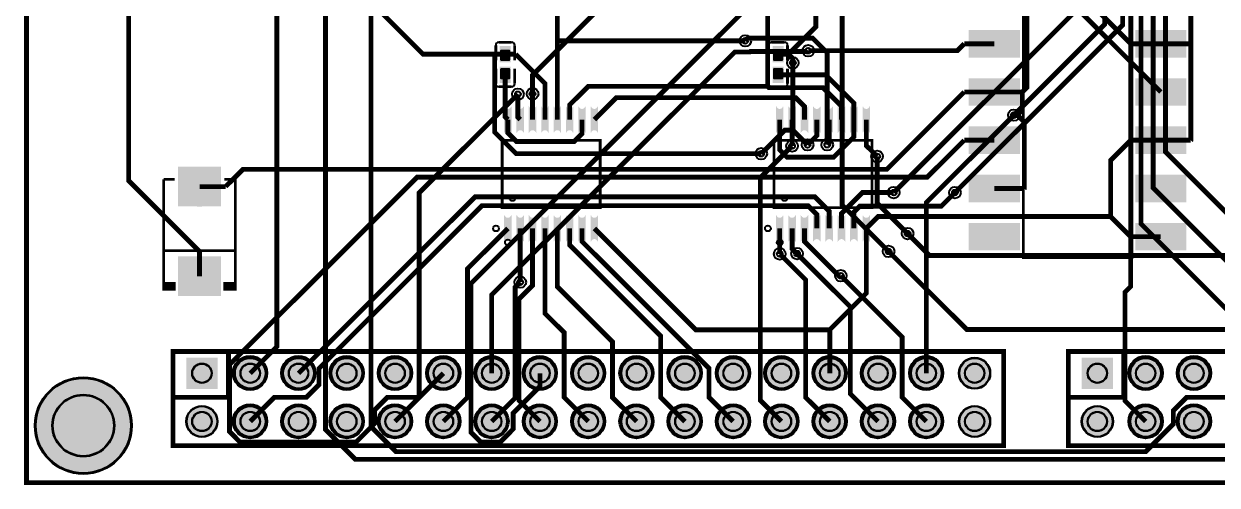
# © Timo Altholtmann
# Model space of a CAD drawing. Header units: millimetres. Extents: x 0 to 106, y 0 to 72.
# Drawn here: x -0.2 to 62.6, y -0.1 to 24.2 of the extents above; entities that cross this region are included whole.
import ezdxf

# ---------------------------------------------------------------- set-up
doc = ezdxf.new("R2010")
doc.units = ezdxf.units.MM
for name, color, linetype, true_color in [('BoardOutLine', 7, 'Continuous', 0xff00ff), ('BottomLayer', 7, 'Continuous', 0x0000ff), ('BottomSilkLayer', 7, 'Continuous', 0x66cc33), ('BottomSolderMaskLayer', 7, 'Continuous', 0xaa00ff), ('Document', 7, 'Continuous', 0xffffff), ('Hole', 7, 'Continuous', 0x222222), ('Multi-Layer', 7, 'Continuous', 0xc0c0c0), ('TopLayer', 7, 'Continuous', 0xff0000), ('TopPasteMaskLayer', 7, 'Continuous', 0x808080), ('TopSilkLayer', 7, 'Continuous', 0xffcc00), ('TopSolderMaskLayer', 7, 'Continuous', 0x800080)]:
    doc.layers.add(name, color=color, linetype=linetype, true_color=true_color)

msp = doc.modelspace()

# ---------------------------------------------------------------- hatches: boundary and pattern name
at = {"layer": 'BottomSolderMaskLayer'}
for points in [[(8.344, 4.94), (9.995, 4.94), (9.995, 6.591), (8.344, 6.591)], [(10.884, 5.766, 1), (12.535, 5.766, 1)], [(13.424, 5.766, 1), (15.075, 5.766, 1)], [(15.964, 5.766, 1), (17.615, 5.766, 1)], [(18.504, 5.766, 1), (20.155, 5.766, 1)], [(21.044, 5.766, 1), (22.695, 5.766, 1)], [(23.584, 5.766, 1), (25.235, 5.766, 1)], [(26.124, 5.766, 1), (27.775, 5.766, 1)], [(28.664, 5.766, 1), (30.315, 5.766, 1)], [(31.204, 5.766, 1), (32.855, 5.766, 1)], [(33.744, 5.766, 1), (35.395, 5.766, 1)], [(36.284, 5.766, 1), (37.935, 5.766, 1)], [(38.824, 5.766, 1), (40.475, 5.766, 1)], [(41.364, 5.766, 1), (43.015, 5.766, 1)], [(43.904, 5.766, 1), (45.555, 5.766, 1)], [(46.444, 5.766, 1), (48.095, 5.766, 1)], [(48.984, 5.766, 1), (50.635, 5.766, 1)], [(55.436, 4.94), (57.087, 4.94), (57.087, 6.591), (55.436, 6.591)], [(57.976, 5.766, 1), (59.626, 5.766, 1)], [(60.516, 5.766, 1), (62.166, 5.766, 1)], [(0.381, 3.008, 1), (5.482, 3.008, 1)], [(8.344, 3.226, 1), (9.995, 3.226, 1)], [(10.884, 3.226, 1), (12.535, 3.226, 1)], [(13.424, 3.226, 1), (15.075, 3.226, 1)], [(15.964, 3.226, 1), (17.615, 3.226, 1)], [(18.504, 3.226, 1), (20.155, 3.226, 1)], [(21.044, 3.226, 1), (22.695, 3.226, 1)], [(23.584, 3.226, 1), (25.235, 3.226, 1)], [(26.124, 3.226, 1), (27.775, 3.226, 1)], [(28.664, 3.226, 1), (30.315, 3.226, 1)], [(31.204, 3.226, 1), (32.855, 3.226, 1)], [(33.744, 3.226, 1), (35.395, 3.226, 1)], [(36.284, 3.226, 1), (37.935, 3.226, 1)], [(38.824, 3.226, 1), (40.475, 3.226, 1)], [(41.364, 3.226, 1), (43.015, 3.226, 1)], [(43.904, 3.226, 1), (45.555, 3.226, 1)], [(46.444, 3.226, 1), (48.095, 3.226, 1)], [(48.984, 3.226, 1), (50.635, 3.226, 1)], [(55.436, 3.226, 1), (57.086, 3.226, 1)], [(57.976, 3.226, 1), (59.626, 3.226, 1)], [(60.516, 3.226, 1), (62.166, 3.226, 1)]]:
    msp.add_hatch(color=256, dxfattribs=at).paths.add_polyline_path(points)
at = {"layer": 'Document'}
for points in [[(9.947, 15.222), (8.137, 15.222), (8.137, 14.951), (9.947, 14.951)], [(9.178, 15.629), (8.907, 15.629), (8.907, 14.543), (9.178, 14.543)], [(9.178, 10.837), (8.907, 10.837), (8.907, 11.923), (9.178, 11.923)]]:
    msp.add_hatch(color=256, dxfattribs=at).paths.add_polyline_path(points)
at = {"layer": 'Multi-Layer'}
for points in [[(8.369, 4.966), (9.969, 4.966), (9.969, 6.566), (8.369, 6.566)], [(10.909, 5.766, 1), (12.509, 5.766, 1)], [(13.449, 5.766, 1), (15.049, 5.766, 1)], [(15.989, 5.766, 1), (17.589, 5.766, 1)], [(18.529, 5.766, 1), (20.129, 5.766, 1)], [(21.069, 5.766, 1), (22.669, 5.766, 1)], [(23.609, 5.766, 1), (25.209, 5.766, 1)], [(26.149, 5.766, 1), (27.749, 5.766, 1)], [(28.689, 5.766, 1), (30.289, 5.766, 1)], [(31.229, 5.766, 1), (32.829, 5.766, 1)], [(33.769, 5.766, 1), (35.369, 5.766, 1)], [(36.309, 5.766, 1), (37.909, 5.766, 1)], [(38.849, 5.766, 1), (40.449, 5.766, 1)], [(41.389, 5.766, 1), (42.989, 5.766, 1)], [(43.929, 5.766, 1), (45.529, 5.766, 1)], [(46.469, 5.766, 1), (48.069, 5.766, 1)], [(49.009, 5.766, 1), (50.609, 5.766, 1)], [(55.461, 4.966), (57.061, 4.966), (57.061, 6.566), (55.461, 6.566)], [(58.001, 5.766, 1), (59.601, 5.766, 1)], [(60.541, 5.766, 1), (62.141, 5.766, 1)], [(8.369, 3.226, 1), (9.969, 3.226, 1)], [(10.909, 3.226, 1), (12.509, 3.226, 1)], [(13.449, 3.226, 1), (15.049, 3.226, 1)], [(15.989, 3.226, 1), (17.589, 3.226, 1)], [(18.529, 3.226, 1), (20.129, 3.226, 1)], [(21.069, 3.226, 1), (22.669, 3.226, 1)], [(23.609, 3.226, 1), (25.209, 3.226, 1)], [(26.149, 3.226, 1), (27.749, 3.226, 1)], [(28.689, 3.226, 1), (30.289, 3.226, 1)], [(31.229, 3.226, 1), (32.829, 3.226, 1)], [(33.769, 3.226, 1), (35.369, 3.226, 1)], [(36.309, 3.226, 1), (37.909, 3.226, 1)], [(38.849, 3.226, 1), (40.449, 3.226, 1)], [(41.389, 3.226, 1), (42.989, 3.226, 1)], [(43.929, 3.226, 1), (45.529, 3.226, 1)], [(46.469, 3.226, 1), (48.069, 3.226, 1)], [(49.009, 3.226, 1), (50.609, 3.226, 1)], [(55.461, 3.226, 1), (57.061, 3.226, 1)], [(58.001, 3.226, 1), (59.601, 3.226, 1)], [(60.541, 3.226, 1), (62.141, 3.226, 1)]]:
    msp.add_hatch(color=256, dxfattribs=at).paths.add_polyline_path(points)
at = {"layer": 'TopLayer'}
for points in [[(49.54, 23.825), (52.14, 23.825), (52.14, 22.403), (49.54, 22.403)], [(60.9, 23.825), (58.3, 23.825), (58.3, 22.403), (60.9, 22.403)], [(25.391, 22.172), (24.851, 22.172), (24.851, 22.962), (25.391, 22.962)], [(39.742, 22.172), (39.202, 22.172), (39.202, 22.962), (39.742, 22.962)], [(25.391, 21.872), (24.851, 21.872), (24.851, 21.082), (25.391, 21.082)], [(39.742, 21.872), (39.202, 21.872), (39.202, 21.082), (39.742, 21.082)], [(49.54, 21.285), (52.14, 21.285), (52.14, 19.863), (49.54, 19.863)], [(60.9, 21.285), (58.3, 21.285), (58.3, 19.863), (60.9, 19.863)], [(25.43, 19.816, -0.785398), (25.087, 19.816), (25.087, 18.428, -0.785398), (25.43, 18.428)], [(26.08, 19.816, -0.785398), (25.737, 19.816), (25.737, 18.428, -0.785398), (26.08, 18.428)], [(26.73, 19.816, -0.785398), (26.387, 19.816), (26.387, 18.428, -0.785398), (26.73, 18.428)], [(27.38, 19.816, -0.785398), (27.037, 19.816), (27.037, 18.428, -0.785398), (27.38, 18.428)], [(28.03, 19.816, -0.785398), (27.687, 19.816), (27.687, 18.428, -0.785398), (28.03, 18.428)], [(28.68, 19.816, -0.785398), (28.337, 19.816), (28.337, 18.428, -0.785398), (28.68, 18.428)], [(29.33, 19.816, -0.785398), (28.987, 19.816), (28.987, 18.428, -0.785398), (29.33, 18.428)], [(29.98, 19.816, -0.785398), (29.637, 19.816), (29.637, 18.428, -0.785398), (29.98, 18.428)], [(39.73, 19.816, -0.785398), (39.387, 19.816), (39.387, 18.428, -0.785398), (39.73, 18.428)], [(40.38, 19.816, -0.785398), (40.037, 19.816), (40.037, 18.428, -0.785398), (40.38, 18.428)], [(41.03, 19.816, -0.785398), (40.687, 19.816), (40.687, 18.428, -0.785398), (41.03, 18.428)], [(41.68, 19.816, -0.785398), (41.337, 19.816), (41.337, 18.428, -0.785398), (41.68, 18.428)], [(42.33, 19.816, -0.785398), (41.987, 19.816), (41.987, 18.428, -0.785398), (42.33, 18.428)], [(42.98, 19.816, -0.785398), (42.637, 19.816), (42.637, 18.428, -0.785398), (42.98, 18.428)], [(43.63, 19.816, -0.785398), (43.287, 19.816), (43.287, 18.428, -0.785398), (43.63, 18.428)], [(44.28, 19.816, -0.785398), (43.937, 19.816), (43.937, 18.428, -0.785398), (44.28, 18.428)], [(49.54, 18.745), (52.14, 18.745), (52.14, 17.323), (49.54, 17.323)], [(60.9, 18.745), (58.3, 18.745), (58.3, 17.323), (60.9, 17.323)], [(10.139, 14.57), (7.946, 14.57), (7.946, 16.618), (10.139, 16.618)], [(49.54, 16.205), (52.14, 16.205), (52.14, 14.783), (49.54, 14.783)], [(60.9, 16.205), (58.3, 16.205), (58.3, 14.783), (60.9, 14.783)], [(25.43, 14.084, -0.785398), (25.087, 14.084), (25.087, 12.696, -0.785398), (25.43, 12.696)], [(26.08, 14.084, -0.785398), (25.737, 14.084), (25.737, 12.696, -0.785398), (26.08, 12.696)], [(26.73, 14.084, -0.785398), (26.387, 14.084), (26.387, 12.696, -0.785398), (26.73, 12.696)], [(27.38, 14.084, -0.785398), (27.037, 14.084), (27.037, 12.696, -0.785398), (27.38, 12.696)], [(28.03, 14.084, -0.785398), (27.687, 14.084), (27.687, 12.696, -0.785398), (28.03, 12.696)], [(28.68, 14.084, -0.785398), (28.337, 14.084), (28.337, 12.696, -0.785398), (28.68, 12.696)], [(29.33, 14.084, -0.785398), (28.987, 14.084), (28.987, 12.696, -0.785398), (29.33, 12.696)], [(29.98, 14.084, -0.785398), (29.637, 14.084), (29.637, 12.696, -0.785398), (29.98, 12.696)], [(39.73, 14.084, -0.785398), (39.387, 14.084), (39.387, 12.696, -0.785398), (39.73, 12.696)], [(40.38, 14.084, -0.785398), (40.037, 14.084), (40.037, 12.696, -0.785398), (40.38, 12.696)], [(41.03, 14.084, -0.785398), (40.687, 14.084), (40.687, 12.696, -0.785398), (41.03, 12.696)], [(41.68, 14.084, -0.785398), (41.337, 14.084), (41.337, 12.696, -0.785398), (41.68, 12.696)], [(42.33, 14.084, -0.785398), (41.987, 14.084), (41.987, 12.696, -0.785398), (42.33, 12.696)], [(42.98, 14.084, -0.785398), (42.637, 14.084), (42.637, 12.696, -0.785398), (42.98, 12.696)], [(43.63, 14.084, -0.785398), (43.287, 14.084), (43.287, 12.696, -0.785398), (43.63, 12.696)], [(44.28, 14.084, -0.785398), (43.937, 14.084), (43.937, 12.696, -0.785398), (44.28, 12.696)], [(49.54, 13.665), (52.14, 13.665), (52.14, 12.243), (49.54, 12.243)], [(60.9, 13.665), (58.3, 13.665), (58.3, 12.243), (60.9, 12.243)], [(10.139, 11.896), (7.946, 11.896), (7.946, 9.849), (10.139, 9.849)]]:
    msp.add_hatch(color=256, dxfattribs=at).paths.add_polyline_path(points)
at = {"layer": 'TopPasteMaskLayer'}
for points in [[(49.54, 23.825), (52.14, 23.825), (52.14, 22.403), (49.54, 22.403)], [(60.9, 23.825), (58.3, 23.825), (58.3, 22.403), (60.9, 22.403)], [(24.896, 22.802), (25.346, 22.802), (25.396, 22.752), (25.396, 22.272), (25.346, 22.202), (24.896, 22.202), (24.846, 22.272), (24.846, 22.752)], [(39.247, 22.802), (39.697, 22.802), (39.747, 22.752), (39.747, 22.272), (39.697, 22.202), (39.247, 22.202), (39.197, 22.272), (39.197, 22.752)], [(24.896, 21.842), (25.346, 21.842), (25.396, 21.772), (25.396, 21.292), (25.346, 21.242), (24.896, 21.242), (24.846, 21.292), (24.846, 21.772)], [(39.247, 21.842), (39.697, 21.842), (39.747, 21.772), (39.747, 21.292), (39.697, 21.242), (39.247, 21.242), (39.197, 21.292), (39.197, 21.772)], [(49.54, 21.285), (52.14, 21.285), (52.14, 19.863), (49.54, 19.863)], [(60.9, 21.285), (58.3, 21.285), (58.3, 19.863), (60.9, 19.863)], [(25.43, 19.816, -0.785398), (25.087, 19.816), (25.087, 18.428, -0.785398), (25.43, 18.428)], [(26.08, 19.816, -0.785398), (25.737, 19.816), (25.737, 18.428, -0.785398), (26.08, 18.428)], [(26.73, 19.816, -0.785398), (26.387, 19.816), (26.387, 18.428, -0.785398), (26.73, 18.428)], [(27.38, 19.816, -0.785398), (27.037, 19.816), (27.037, 18.428, -0.785398), (27.38, 18.428)], [(28.03, 19.816, -0.785398), (27.687, 19.816), (27.687, 18.428, -0.785398), (28.03, 18.428)], [(28.68, 19.816, -0.785398), (28.337, 19.816), (28.337, 18.428, -0.785398), (28.68, 18.428)], [(29.33, 19.816, -0.785398), (28.987, 19.816), (28.987, 18.428, -0.785398), (29.33, 18.428)], [(29.98, 19.816, -0.785398), (29.637, 19.816), (29.637, 18.428, -0.785398), (29.98, 18.428)], [(39.73, 19.816, -0.785398), (39.387, 19.816), (39.387, 18.428, -0.785398), (39.73, 18.428)], [(40.38, 19.816, -0.785398), (40.037, 19.816), (40.037, 18.428, -0.785398), (40.38, 18.428)], [(41.03, 19.816, -0.785398), (40.687, 19.816), (40.687, 18.428, -0.785398), (41.03, 18.428)], [(41.68, 19.816, -0.785398), (41.337, 19.816), (41.337, 18.428, -0.785398), (41.68, 18.428)], [(42.33, 19.816, -0.785398), (41.987, 19.816), (41.987, 18.428, -0.785398), (42.33, 18.428)], [(42.98, 19.816, -0.785398), (42.637, 19.816), (42.637, 18.428, -0.785398), (42.98, 18.428)], [(43.63, 19.816, -0.785398), (43.287, 19.816), (43.287, 18.428, -0.785398), (43.63, 18.428)], [(44.28, 19.816, -0.785398), (43.937, 19.816), (43.937, 18.428, -0.785398), (44.28, 18.428)], [(49.54, 18.745), (52.14, 18.745), (52.14, 17.323), (49.54, 17.323)], [(60.9, 18.745), (58.3, 18.745), (58.3, 17.323), (60.9, 17.323)], [(10.139, 14.57), (7.946, 14.57), (7.946, 16.618), (10.139, 16.618)], [(49.54, 16.205), (52.14, 16.205), (52.14, 14.783), (49.54, 14.783)], [(60.9, 16.205), (58.3, 16.205), (58.3, 14.783), (60.9, 14.783)], [(25.43, 14.084, -0.785398), (25.087, 14.084), (25.087, 12.696, -0.785398), (25.43, 12.696)], [(26.08, 14.084, -0.785398), (25.737, 14.084), (25.737, 12.696, -0.785398), (26.08, 12.696)], [(26.73, 14.084, -0.785398), (26.387, 14.084), (26.387, 12.696, -0.785398), (26.73, 12.696)], [(27.38, 14.084, -0.785398), (27.037, 14.084), (27.037, 12.696, -0.785398), (27.38, 12.696)], [(28.03, 14.084, -0.785398), (27.687, 14.084), (27.687, 12.696, -0.785398), (28.03, 12.696)], [(28.68, 14.084, -0.785398), (28.337, 14.084), (28.337, 12.696, -0.785398), (28.68, 12.696)], [(29.33, 14.084, -0.785398), (28.987, 14.084), (28.987, 12.696, -0.785398), (29.33, 12.696)], [(29.98, 14.084, -0.785398), (29.637, 14.084), (29.637, 12.696, -0.785398), (29.98, 12.696)], [(39.73, 14.084, -0.785398), (39.387, 14.084), (39.387, 12.696, -0.785398), (39.73, 12.696)], [(40.38, 14.084, -0.785398), (40.037, 14.084), (40.037, 12.696, -0.785398), (40.38, 12.696)], [(41.03, 14.084, -0.785398), (40.687, 14.084), (40.687, 12.696, -0.785398), (41.03, 12.696)], [(41.68, 14.084, -0.785398), (41.337, 14.084), (41.337, 12.696, -0.785398), (41.68, 12.696)], [(42.33, 14.084, -0.785398), (41.987, 14.084), (41.987, 12.696, -0.785398), (42.33, 12.696)], [(42.98, 14.084, -0.785398), (42.637, 14.084), (42.637, 12.696, -0.785398), (42.98, 12.696)], [(43.63, 14.084, -0.785398), (43.287, 14.084), (43.287, 12.696, -0.785398), (43.63, 12.696)], [(44.28, 14.084, -0.785398), (43.937, 14.084), (43.937, 12.696, -0.785398), (44.28, 12.696)], [(49.54, 13.665), (52.14, 13.665), (52.14, 12.243), (49.54, 12.243)], [(60.9, 13.665), (58.3, 13.665), (58.3, 12.243), (60.9, 12.243)], [(10.139, 11.896), (7.946, 11.896), (7.946, 9.849), (10.139, 9.849)]]:
    msp.add_hatch(color=256, dxfattribs=at).paths.add_polyline_path(points)
at = {"layer": 'TopSilkLayer'}
for points in [[(7.08, 10.566), (7.794, 10.566), (7.794, 10.109), (7.08, 10.109)], [(11.005, 10.566), (10.291, 10.566), (10.291, 10.109), (11.005, 10.109)]]:
    msp.add_hatch(color=256, dxfattribs=at).paths.add_polyline_path(points)
at = {"layer": 'TopSolderMaskLayer'}
for points in [[(49.493, 23.839), (52.186, 23.839), (52.186, 22.389), (49.493, 22.389)], [(60.946, 23.839), (58.253, 23.839), (58.253, 22.389), (60.946, 22.389)], [(25.408, 22.135), (24.833, 22.135), (24.833, 22.999), (25.408, 22.999)], [(39.759, 22.135), (39.184, 22.135), (39.184, 22.999), (39.759, 22.999)], [(25.408, 21.909), (24.833, 21.909), (24.833, 21.045), (25.408, 21.045)], [(39.759, 21.909), (39.184, 21.909), (39.184, 21.045), (39.759, 21.045)], [(49.493, 21.299), (52.186, 21.299), (52.186, 19.849), (49.493, 19.849)], [(60.946, 21.299), (58.253, 21.299), (58.253, 19.849), (60.946, 19.849)], [(25.455, 19.836, -0.785398), (25.062, 19.836), (25.062, 18.407, -0.785398), (25.455, 18.407)], [(26.105, 19.836, -0.785398), (25.712, 19.836), (25.712, 18.407, -0.785398), (26.105, 18.407)], [(26.755, 19.836, -0.785398), (26.362, 19.836), (26.362, 18.407, -0.785398), (26.755, 18.407)], [(27.406, 19.836, -0.785398), (27.012, 19.836), (27.012, 18.407, -0.785398), (27.406, 18.407)], [(28.056, 19.836, -0.785398), (27.662, 19.836), (27.662, 18.407, -0.785398), (28.056, 18.407)], [(28.706, 19.836, -0.785398), (28.312, 19.836), (28.312, 18.407, -0.785398), (28.706, 18.407)], [(29.356, 19.836, -0.785398), (28.962, 19.836), (28.962, 18.407, -0.785398), (29.356, 18.407)], [(30.006, 19.836, -0.785398), (29.612, 19.836), (29.612, 18.407, -0.785398), (30.006, 18.407)], [(39.756, 19.836, -0.785398), (39.362, 19.836), (39.362, 18.407, -0.785398), (39.756, 18.407)], [(40.406, 19.836, -0.785398), (40.012, 19.836), (40.012, 18.407, -0.785398), (40.406, 18.407)], [(41.056, 19.836, -0.785398), (40.662, 19.836), (40.662, 18.407, -0.785398), (41.056, 18.407)], [(41.706, 19.836, -0.785398), (41.312, 19.836), (41.312, 18.407, -0.785398), (41.706, 18.407)], [(42.356, 19.836, -0.785398), (41.962, 19.836), (41.962, 18.407, -0.785398), (42.356, 18.407)], [(43.006, 19.836, -0.785398), (42.612, 19.836), (42.612, 18.407, -0.785398), (43.006, 18.407)], [(43.656, 19.836, -0.785398), (43.262, 19.836), (43.262, 18.407, -0.785398), (43.656, 18.407)], [(44.306, 19.836, -0.785398), (43.912, 19.836), (43.912, 18.407, -0.785398), (44.306, 18.407)], [(49.493, 18.759), (52.186, 18.759), (52.186, 17.309), (49.493, 17.309)], [(60.946, 18.759), (58.253, 18.759), (58.253, 17.309), (60.946, 17.309)], [(10.166, 14.547), (7.919, 14.547), (7.919, 16.642), (10.166, 16.642)], [(49.493, 16.219), (52.186, 16.219), (52.186, 14.769), (49.493, 14.769)], [(60.946, 16.219), (58.253, 16.219), (58.253, 14.769), (60.946, 14.769)], [(25.455, 14.105, -0.785398), (25.062, 14.105), (25.062, 12.676, -0.785398), (25.455, 12.676)], [(26.105, 14.105, -0.785398), (25.712, 14.105), (25.712, 12.676, -0.785398), (26.105, 12.676)], [(26.755, 14.105, -0.785398), (26.362, 14.105), (26.362, 12.676, -0.785398), (26.755, 12.676)], [(27.406, 14.105, -0.785398), (27.012, 14.105), (27.012, 12.676, -0.785398), (27.406, 12.676)], [(28.056, 14.105, -0.785398), (27.662, 14.105), (27.662, 12.676, -0.785398), (28.056, 12.676)], [(28.706, 14.105, -0.785398), (28.312, 14.105), (28.312, 12.676, -0.785398), (28.706, 12.676)], [(29.356, 14.105, -0.785398), (28.962, 14.105), (28.962, 12.676, -0.785398), (29.356, 12.676)], [(30.006, 14.105, -0.785398), (29.612, 14.105), (29.612, 12.676, -0.785398), (30.006, 12.676)], [(39.756, 14.105, -0.785398), (39.362, 14.105), (39.362, 12.676, -0.785398), (39.756, 12.676)], [(40.406, 14.105, -0.785398), (40.012, 14.105), (40.012, 12.676, -0.785398), (40.406, 12.676)], [(41.056, 14.105, -0.785398), (40.662, 14.105), (40.662, 12.676, -0.785398), (41.056, 12.676)], [(41.706, 14.105, -0.785398), (41.312, 14.105), (41.312, 12.676, -0.785398), (41.706, 12.676)], [(42.356, 14.105, -0.785398), (41.962, 14.105), (41.962, 12.676, -0.785398), (42.356, 12.676)], [(43.006, 14.105, -0.785398), (42.612, 14.105), (42.612, 12.676, -0.785398), (43.006, 12.676)], [(43.656, 14.105, -0.785398), (43.262, 14.105), (43.262, 12.676, -0.785398), (43.656, 12.676)], [(44.306, 14.105, -0.785398), (43.912, 14.105), (43.912, 12.676, -0.785398), (44.306, 12.676)], [(49.493, 13.679), (52.186, 13.679), (52.186, 12.229), (49.493, 12.229)], [(60.946, 13.679), (58.253, 13.679), (58.253, 12.229), (60.946, 12.229)], [(10.166, 11.92), (7.919, 11.92), (7.919, 9.825), (10.166, 9.825)], [(8.344, 4.94), (9.995, 4.94), (9.995, 6.591), (8.344, 6.591)], [(10.884, 5.766, 1), (12.535, 5.766, 1)], [(13.424, 5.766, 1), (15.075, 5.766, 1)], [(15.964, 5.766, 1), (17.615, 5.766, 1)], [(18.504, 5.766, 1), (20.155, 5.766, 1)], [(21.044, 5.766, 1), (22.695, 5.766, 1)], [(23.584, 5.766, 1), (25.235, 5.766, 1)], [(26.124, 5.766, 1), (27.775, 5.766, 1)], [(28.664, 5.766, 1), (30.315, 5.766, 1)], [(31.204, 5.766, 1), (32.855, 5.766, 1)], [(33.744, 5.766, 1), (35.395, 5.766, 1)], [(36.284, 5.766, 1), (37.935, 5.766, 1)], [(38.824, 5.766, 1), (40.475, 5.766, 1)], [(41.364, 5.766, 1), (43.015, 5.766, 1)], [(43.904, 5.766, 1), (45.555, 5.766, 1)], [(46.444, 5.766, 1), (48.095, 5.766, 1)], [(48.984, 5.766, 1), (50.635, 5.766, 1)], [(55.436, 4.94), (57.087, 4.94), (57.087, 6.591), (55.436, 6.591)], [(57.976, 5.766, 1), (59.626, 5.766, 1)], [(60.516, 5.766, 1), (62.166, 5.766, 1)], [(0.381, 3.008, 1), (5.482, 3.008, 1)], [(8.344, 3.226, 1), (9.995, 3.226, 1)], [(10.884, 3.226, 1), (12.535, 3.226, 1)], [(13.424, 3.226, 1), (15.075, 3.226, 1)], [(15.964, 3.226, 1), (17.615, 3.226, 1)], [(18.504, 3.226, 1), (20.155, 3.226, 1)], [(21.044, 3.226, 1), (22.695, 3.226, 1)], [(23.584, 3.226, 1), (25.235, 3.226, 1)], [(26.124, 3.226, 1), (27.775, 3.226, 1)], [(28.664, 3.226, 1), (30.315, 3.226, 1)], [(31.204, 3.226, 1), (32.855, 3.226, 1)], [(33.744, 3.226, 1), (35.395, 3.226, 1)], [(36.284, 3.226, 1), (37.935, 3.226, 1)], [(38.824, 3.226, 1), (40.475, 3.226, 1)], [(41.364, 3.226, 1), (43.015, 3.226, 1)], [(43.904, 3.226, 1), (45.555, 3.226, 1)], [(46.444, 3.226, 1), (48.095, 3.226, 1)], [(48.984, 3.226, 1), (50.635, 3.226, 1)], [(55.436, 3.226, 1), (57.086, 3.226, 1)], [(57.976, 3.226, 1), (59.626, 3.226, 1)], [(60.516, 3.226, 1), (62.166, 3.226, 1)]]:
    msp.add_hatch(color=256, dxfattribs=at).paths.add_polyline_path(points)

# ---------------------------------------------------------------- linework, layer by layer
at = {"layer": 'BoardOutLine', "const_width": 0.254}
msp.add_lwpolyline([(106.139, 0), (-0.061, 0), (-0.061, 71.365), (106.139, 71.365), (106.139, 0)], close=True, dxfattribs=at)
at = {"layer": 'BottomLayer', "const_width": 0.254}
for points in [[(71.501, 5.766), (59.851, 17.416), (59.851, 62.24), (60.715, 63.104), (61.531, 63.104), (62.036, 63.609), (62.036, 64.729), (60.965, 65.8), (47.995, 65.8), (37.236, 55.042)], [(45.554, 15.279), (55.974, 25.698), (55.974, 61.527), (55.855, 61.646)], [(58.395, 61.646), (57.69, 60.941), (57.69, 54.691), (57.558, 54.558), (57.558, 46.011), (57.598, 45.97), (57.598, 24.104), (48.772, 15.277)], [(58.289, 58.118), (58.289, 47.861), (57.974, 47.546), (57.974, 47), (58.011, 46.963), (58.011, 10.33), (57.719, 10.038), (57.719, 4.308), (58.801, 3.226)], [(27.076, 55.042), (27.076, 45.478), (13.106, 31.508), (13.106, 7.163), (11.709, 5.766)], [(45.283, 12.181), (42.845, 14.619), (42.845, 26.82), (40.974, 28.691), (40.681, 28.691), (40.523, 28.533), (16.28, 28.533), (15.805, 29.008), (15.805, 31.425), (29.616, 45.237), (29.616, 55.042)], [(58.56, 47.242), (58.56, 13.627), (66.421, 5.766)], [(68.961, 5.766), (59.201, 15.526), (59.201, 46.622)], [(14.376, 29.642), (18.059, 25.959), (18.059, 2.956), (19.378, 1.637), (58.801, 1.637), (60.26, 3.096), (60.26, 3.796), (60.959, 4.496), (82.931, 4.496), (84.201, 5.766)], [(40.811, 27.983), (23.322, 10.494), (23.322, 2.655), (23.837, 2.139), (24.853, 2.139), (25.535, 2.822), (25.535, 3.66), (26.949, 5.074), (26.949, 5.766)], [(26.559, 20.482), (26.559, 21.463), (33.034, 27.939)], [(56.645, 27.413), (56.645, 24.131), (51.871, 19.356)], [(81.661, 5.766), (82.872, 6.977), (84.595, 6.977), (85.471, 6.101), (85.471, 2.809), (83.891, 1.229), (17.24, 1.229), (15.671, 2.798), (15.671, 25.779), (16.015, 26.123)], [(37.745, 23.268), (37.882, 23.405), (41.297, 23.405), (42.056, 22.645), (42.056, 17.796)], [(24.409, 5.766), (24.409, 9.894), (37.198, 22.682), (37.988, 22.682), (38.01, 22.704), (41.015, 22.704), (41.058, 22.747)], [(40.248, 22.112), (40.248, 18.565)], [(19.329, 3.226), (20.599, 4.496), (20.599, 15.268), (25.788, 20.456)], [(47.269, 5.766), (47.269, 14.755), (51.871, 19.356)], [(40.248, 18.565), (39.824, 18.565), (38.585, 17.326)], [(40.248, 18.565), (41.023, 17.791)], [(39.649, 3.226), (38.538, 4.337), (38.538, 16.063), (40.209, 17.734)], [(46.283, 13.12), (44.68, 14.723), (44.68, 17.185)], [(42.189, 3.226), (40.919, 4.496), (40.919, 10.686), (39.559, 12.046)], [(40.467, 12.063), (43.271, 9.259), (43.271, 4.684), (44.729, 3.226)], [(24.409, 3.226), (25.642, 4.458), (25.642, 10.297), (25.909, 10.564)], [(42.77, 10.901), (45.999, 7.672), (45.999, 4.496), (47.269, 3.226)]]:
    msp.add_lwpolyline(points, dxfattribs=at)
at = {"layer": 'BottomSilkLayer', "const_width": 0.254}
for points in [[(7.645, 1.956), (51.334, 1.956), (51.334, 6.909), (7.645, 6.909), (7.645, 1.956)], [(54.737, 1.956), (98.425, 1.956), (98.425, 6.909), (54.737, 6.909), (54.737, 1.956)]]:
    msp.add_lwpolyline(points, close=True, dxfattribs=at)
for points in [[(7.772, 4.496), (10.566, 4.496), (10.566, 6.909)], [(54.864, 4.496), (57.658, 4.496), (57.658, 6.909)]]:
    msp.add_lwpolyline(points, dxfattribs=at)
at = {"layer": 'BottomSolderMaskLayer'}
for centre, radius in [((9.169, 5.766), 0.516), ((11.709, 5.766), 0.825), ((11.709, 5.766), 0.516), ((14.249, 5.766), 0.825), ((14.249, 5.766), 0.516), ((16.789, 5.766), 0.825), ((16.789, 5.766), 0.516), ((19.329, 5.766), 0.825), ((19.329, 5.766), 0.516), ((21.869, 5.766), 0.825), ((21.869, 5.766), 0.516), ((24.409, 5.766), 0.825), ((24.409, 5.766), 0.516), ((26.949, 5.766), 0.825), ((26.949, 5.766), 0.516), ((29.489, 5.766), 0.825), ((29.489, 5.766), 0.516), ((32.029, 5.766), 0.825), ((32.029, 5.766), 0.516), ((34.569, 5.766), 0.825), ((34.569, 5.766), 0.516), ((37.109, 5.766), 0.825), ((37.109, 5.766), 0.516), ((39.649, 5.766), 0.825), ((39.649, 5.766), 0.516), ((42.189, 5.766), 0.825), ((42.189, 5.766), 0.516), ((44.729, 5.766), 0.825), ((44.729, 5.766), 0.516), ((47.269, 5.766), 0.825), ((47.269, 5.766), 0.516), ((49.809, 5.766), 0.825), ((49.809, 5.766), 0.516), ((56.261, 5.766), 0.516), ((58.801, 5.766), 0.825), ((58.801, 5.766), 0.516), ((61.341, 5.766), 0.825), ((61.341, 5.766), 0.516), ((2.932, 3.008), 2.551), ((2.931, 3.008), 1.633), ((9.169, 3.226), 0.825), ((11.709, 3.226), 0.825), ((14.249, 3.226), 0.825), ((16.789, 3.226), 0.825), ((19.329, 3.226), 0.825), ((21.869, 3.226), 0.825), ((24.409, 3.226), 0.825), ((26.949, 3.226), 0.825), ((29.489, 3.226), 0.825), ((32.029, 3.226), 0.825), ((34.569, 3.226), 0.825), ((37.109, 3.226), 0.825), ((39.649, 3.226), 0.825), ((42.189, 3.226), 0.825), ((44.729, 3.226), 0.825), ((47.269, 3.226), 0.825), ((49.809, 3.226), 0.825), ((56.261, 3.226), 0.825), ((58.801, 3.226), 0.825), ((61.341, 3.226), 0.825), ((9.169, 3.226), 0.516), ((11.709, 3.226), 0.516), ((14.249, 3.226), 0.516), ((16.789, 3.226), 0.516), ((19.329, 3.226), 0.516), ((21.869, 3.226), 0.516), ((24.409, 3.226), 0.516), ((26.949, 3.226), 0.516), ((29.489, 3.226), 0.516), ((32.029, 3.226), 0.516), ((34.569, 3.226), 0.516), ((37.109, 3.226), 0.516), ((39.649, 3.226), 0.516), ((42.189, 3.226), 0.516), ((44.729, 3.226), 0.516), ((47.269, 3.226), 0.516), ((49.809, 3.226), 0.516), ((56.261, 3.226), 0.516), ((58.801, 3.226), 0.516), ((61.341, 3.226), 0.516)]:
    msp.add_circle(centre, radius, dxfattribs=at)
at = {"layer": 'Document'}
for centre in [(25.259, 12.656), (39.559, 12.656)]:
    msp.add_circle(centre, 0.15, dxfattribs=at)
at = {"layer": 'Hole'}
for centre in [(37.745, 23.268), (41.058, 22.747), (40.248, 22.112), (25.788, 20.456), (26.558, 20.482), (51.871, 19.356), (40.209, 17.734), (41.023, 17.791), (42.056, 17.796), (38.585, 17.326), (44.68, 17.185), (45.554, 15.279), (48.772, 15.277), (46.283, 13.12), (39.559, 12.046), (40.467, 12.063), (45.283, 12.181), (25.909, 10.564), (42.77, 10.901)]:
    msp.add_circle(centre, 0.152, dxfattribs=at)
at = {"layer": 'Multi-Layer'}
for centre, radius in [((37.745, 23.268), 0.305), ((41.058, 22.747), 0.305), ((40.248, 22.112), 0.305), ((25.788, 20.456), 0.305), ((26.558, 20.482), 0.305), ((51.871, 19.356), 0.305), ((38.585, 17.326), 0.305), ((40.209, 17.734), 0.305), ((41.023, 17.791), 0.305), ((42.056, 17.796), 0.305), ((44.68, 17.185), 0.305), ((45.554, 15.279), 0.305), ((48.772, 15.277), 0.305), ((46.283, 13.12), 0.305), ((39.559, 12.046), 0.305), ((40.467, 12.063), 0.305), ((45.283, 12.181), 0.305), ((25.909, 10.564), 0.305), ((42.77, 10.901), 0.305), ((11.709, 5.766), 0.8), ((14.249, 5.766), 0.8), ((16.789, 5.766), 0.8), ((19.329, 5.766), 0.8), ((21.869, 5.766), 0.8), ((24.409, 5.766), 0.8), ((26.949, 5.766), 0.8), ((29.489, 5.766), 0.8), ((32.029, 5.766), 0.8), ((34.569, 5.766), 0.8), ((37.109, 5.766), 0.8), ((39.649, 5.766), 0.8), ((42.189, 5.766), 0.8), ((44.729, 5.766), 0.8), ((47.269, 5.766), 0.8), ((49.809, 5.766), 0.8), ((58.801, 5.766), 0.8), ((61.341, 5.766), 0.8), ((9.169, 5.766), 0.5), ((11.709, 5.766), 0.5), ((14.249, 5.766), 0.5), ((16.789, 5.766), 0.5), ((19.329, 5.766), 0.5), ((21.869, 5.766), 0.5), ((24.409, 5.766), 0.5), ((26.949, 5.766), 0.5), ((29.489, 5.766), 0.5), ((32.029, 5.766), 0.5), ((34.569, 5.766), 0.5), ((37.109, 5.766), 0.5), ((39.649, 5.766), 0.5), ((42.189, 5.766), 0.5), ((44.729, 5.766), 0.5), ((47.269, 5.766), 0.5), ((49.809, 5.766), 0.5), ((56.261, 5.766), 0.5), ((58.801, 5.766), 0.5), ((61.341, 5.766), 0.5), ((2.932, 3.008), 2.5), ((2.931, 3.008), 1.6), ((9.169, 3.226), 0.8), ((11.709, 3.226), 0.8), ((14.249, 3.226), 0.8), ((16.789, 3.226), 0.8), ((19.329, 3.226), 0.8), ((21.869, 3.226), 0.8), ((24.409, 3.226), 0.8), ((26.949, 3.226), 0.8), ((29.489, 3.226), 0.8), ((32.029, 3.226), 0.8), ((34.569, 3.226), 0.8), ((37.109, 3.226), 0.8), ((39.649, 3.226), 0.8), ((42.189, 3.226), 0.8), ((44.729, 3.226), 0.8), ((47.269, 3.226), 0.8), ((49.809, 3.226), 0.8), ((56.261, 3.226), 0.8), ((58.801, 3.226), 0.8), ((61.341, 3.226), 0.8), ((9.169, 3.226), 0.5), ((11.709, 3.226), 0.5), ((14.249, 3.226), 0.5), ((16.789, 3.226), 0.5), ((19.329, 3.226), 0.5), ((21.869, 3.226), 0.5), ((24.409, 3.226), 0.5), ((26.949, 3.226), 0.5), ((29.489, 3.226), 0.5), ((32.029, 3.226), 0.5), ((34.569, 3.226), 0.5), ((37.109, 3.226), 0.5), ((39.649, 3.226), 0.5), ((42.189, 3.226), 0.5), ((44.729, 3.226), 0.5), ((47.269, 3.226), 0.5), ((49.809, 3.226), 0.5), ((56.261, 3.226), 0.5), ((58.801, 3.226), 0.5), ((61.341, 3.226), 0.5)]:
    msp.add_circle(centre, radius, dxfattribs=at)
at = {"layer": 'TopLayer', "const_width": 0.254}
for points in [[(9.296, 55.042), (5.313, 51.059), (5.313, 15.906), (9.042, 12.176)], [(24.536, 29.642), (27.859, 26.32), (27.859, 23.268)], [(61.179, 23.114), (61.181, 23.116), (61.181, 28.193)], [(38.92, 20.874), (38.92, 24.986), (40.588, 26.654)], [(41.454, 26.654), (41.454, 23.999), (40.021, 22.567)], [(58.02, 23.114), (55.974, 25.161), (55.974, 26.184), (55.631, 26.527), (55.067, 26.527), (54.94, 26.654), (41.454, 26.654)], [(52.319, 20.574), (52.564, 20.82), (52.564, 25.509), (52.419, 25.654)], [(59.6, 20.574), (55.388, 24.786), (55.388, 25.941)], [(18.33, 25.033), (20.798, 22.565), (24.569, 22.565)], [(37.745, 23.268), (27.859, 23.268)], [(27.859, 23.268), (27.859, 19.122)], [(49.26, 23.114), (48.893, 22.747), (41.058, 22.747)], [(50.84, 23.114), (49.26, 23.114)], [(59.6, 23.114), (58.02, 23.114)], [(59.6, 23.114), (61.028, 23.114)], [(61.028, 23.114), (61.179, 23.114)], [(61.179, 23.114), (61.181, 23.112), (61.181, 18.036), (61.179, 18.034)], [(24.569, 22.565), (24.571, 22.567)], [(38.585, 17.326), (25.698, 17.326), (24.569, 18.455), (24.569, 22.565)], [(25.121, 22.567), (24.571, 22.567)], [(25.121, 22.567), (25.67, 22.567)], [(27.209, 19.122), (27.209, 21.028), (25.67, 22.567)], [(39.472, 22.567), (40.021, 22.567)], [(40.248, 22.112), (40.248, 22.34), (40.021, 22.567)], [(25.259, 19.122), (25.121, 19.26), (25.121, 21.477)], [(39.472, 21.477), (41.97, 21.477), (43.459, 19.988), (43.459, 19.122)], [(28.509, 19.122), (28.509, 19.893), (29.49, 20.874), (38.92, 20.874)], [(42.809, 19.122), (42.809, 19.825), (41.834, 20.8), (38.994, 20.8), (38.92, 20.874)], [(10.418, 15.594), (11.325, 16.501), (45.186, 16.501), (49.26, 20.574)], [(25.909, 19.122), (25.788, 19.243), (25.788, 20.456)], [(26.559, 19.122), (26.559, 20.482)], [(40.859, 19.122), (40.859, 19.812), (40.399, 20.272), (30.959, 20.272), (29.809, 19.122)], [(50.84, 20.574), (49.26, 20.574)], [(50.84, 20.574), (52.319, 20.574)], [(52.058, 19.356), (52.319, 19.617), (52.319, 20.574)], [(52.058, 19.356), (51.871, 19.356)], [(52.419, 15.494), (52.421, 15.496), (52.421, 18.993), (52.058, 19.356)], [(29.159, 19.122), (29.159, 18.378), (28.739, 17.958), (25.723, 17.958), (25.259, 18.423), (25.259, 19.122)], [(43.459, 19.122), (43.459, 18.205), (42.394, 17.14), (39.945, 17.14), (39.559, 17.527), (39.559, 19.122)], [(40.209, 19.122), (40.209, 17.734)], [(41.509, 19.122), (41.509, 18.277), (41.023, 17.791)], [(42.159, 19.122), (42.159, 17.899), (42.056, 17.796)], [(44.68, 17.185), (44.109, 17.756), (44.109, 19.122)], [(21.869, 5.766), (20.599, 4.496), (18.921, 4.496), (18.248, 3.822), (18.248, 3.116), (17.276, 2.144), (11.169, 2.144), (10.622, 2.692), (10.622, 6.219), (20.495, 16.092), (47.318, 16.092), (49.26, 18.034)], [(50.84, 18.034), (49.26, 18.034)], [(56.959, 14.016), (56.959, 16.973), (58.02, 18.034)], [(59.6, 18.034), (58.02, 18.034)], [(59.6, 18.034), (61.179, 18.034)], [(9.042, 15.594), (10.418, 15.594)], [(42.159, 13.39), (42.159, 14.296), (41.404, 15.051), (23.534, 15.051), (14.249, 5.766)], [(42.809, 13.39), (42.809, 14.178), (43.91, 15.279), (45.554, 15.279)], [(48.772, 15.277), (48.058, 14.564), (43.772, 14.564), (43.459, 14.25), (43.459, 13.39)], [(50.84, 15.494), (52.419, 15.494)], [(41.509, 13.39), (41.509, 14.124), (41.043, 14.59), (23.9, 14.59), (15.331, 6.021), (15.331, 5.169), (14.658, 4.496), (12.979, 4.496), (11.709, 3.226)], [(56.959, 14.016), (44.734, 14.016), (44.109, 13.39)], [(58.02, 12.954), (56.959, 14.016)], [(25.259, 13.39), (23.139, 11.271), (23.139, 4.496), (21.869, 3.226)], [(26.949, 3.226), (25.846, 4.33), (25.846, 9.673), (26.559, 10.386), (26.559, 13.39)], [(25.909, 13.39), (25.909, 10.564)], [(27.209, 13.39), (27.209, 8.919), (28.219, 7.909), (28.219, 4.496), (29.489, 3.226)], [(27.859, 13.39), (27.859, 10.323), (30.759, 7.422), (30.759, 4.496), (32.029, 3.226)], [(28.509, 13.39), (28.509, 12.517), (33.299, 7.726), (33.299, 4.496), (34.569, 3.226)], [(29.159, 13.39), (29.159, 12.706), (35.839, 6.025), (35.839, 4.496), (37.109, 3.226)], [(29.809, 13.39), (35.144, 8.055), (42.189, 8.055)], [(39.559, 13.39), (39.559, 12.046)], [(40.209, 13.39), (40.209, 12.321), (40.467, 12.063)], [(40.859, 13.39), (40.859, 12.706), (42.663, 10.901), (42.77, 10.901)], [(42.189, 8.055), (44.109, 9.974), (44.109, 13.39)], [(80.792, 11.962), (47.441, 11.962), (46.283, 13.12)], [(59.6, 12.954), (58.02, 12.954)], [(9.042, 10.873), (9.042, 12.176)], [(45.283, 12.181), (49.391, 8.073), (76.814, 8.073), (79.121, 5.766)], [(42.189, 8.055), (42.189, 5.766)]]:
    msp.add_lwpolyline(points, dxfattribs=at)
at = {"layer": 'TopSilkLayer'}
for points, const_width in [([(106.132, 0.008), (-0.068, 0.008), (-0.068, 71.373), (106.132, 71.373), (106.132, 0.008)], 0.254), ([(52.368, 31.83), (58.071, 31.83), (58.071, 11.858), (52.368, 11.858), (52.368, 31.83)], 0.152), ([(24.957, 14.485), (24.957, 18.028), (30.11, 18.028), (30.11, 14.485), (24.957, 14.485)], 0.152), ([(39.258, 14.485), (39.258, 18.028), (44.41, 18.028), (44.41, 14.485), (39.258, 14.485)], 0.152)]:
    msp.add_lwpolyline(points, close=True, dxfattribs=dict(at, const_width=const_width))
for points, const_width in [([(25.467, 23.191), (24.774, 23.191)], 0.152), ([(39.818, 23.191), (39.125, 23.191)], 0.152), ([(24.622, 23.038), (24.622, 22.248)], 0.152), ([(25.619, 22.248), (25.619, 23.038)], 0.152), ([(38.973, 23.038), (38.973, 22.248)], 0.152), ([(39.97, 22.248), (39.97, 23.038)], 0.152), ([(24.622, 21.006), (24.622, 21.796)], 0.152), ([(25.619, 21.796), (25.619, 21.006)], 0.152), ([(38.973, 21.006), (38.973, 21.796)], 0.152), ([(39.97, 21.796), (39.97, 21.006)], 0.152), ([(25.467, 20.853), (24.774, 20.853)], 0.152), ([(39.818, 20.853), (39.125, 20.853)], 0.152), ([(7.156, 10.49), (7.156, 15.977)], 0.152), ([(7.156, 15.977), (7.743, 15.977)], 0.152), ([(10.929, 15.977), (10.342, 15.977)], 0.152), ([(10.929, 10.49), (10.929, 15.977)], 0.152), ([(7.156, 12.217), (10.929, 12.217)], 0.152), ([(52.532, 0.008), (6.432, 0.008)], 0.254), ([(53.532, 0.008), (99.632, 0.008)], 0.254)]:
    msp.add_lwpolyline(points, dxfattribs=dict(at, const_width=const_width))
for centre, radius in [((25.502, 14.986), 0.15), ((39.802, 14.986), 0.15), ((24.635, 13.39), 0.15), ((38.935, 13.39), 0.15), ((11.701, 5.778), 0.9), ((14.242, 5.778), 0.9), ((16.782, 5.778), 0.9), ((19.322, 5.778), 0.9), ((21.862, 5.778), 0.9), ((24.402, 5.778), 0.9), ((26.942, 5.778), 0.9), ((29.482, 5.778), 0.9), ((32.022, 5.778), 0.9), ((34.562, 5.778), 0.9), ((37.102, 5.778), 0.9), ((39.642, 5.778), 0.9), ((42.182, 5.778), 0.9), ((44.722, 5.778), 0.9), ((47.262, 5.778), 0.9), ((58.802, 5.778), 0.9), ((61.342, 5.778), 0.9), ((2.932, 3.008), 2.5), ((11.701, 3.238), 0.9), ((14.242, 3.238), 0.9), ((16.782, 3.238), 0.9), ((19.322, 3.238), 0.9), ((21.862, 3.238), 0.9), ((24.402, 3.238), 0.9), ((26.942, 3.238), 0.9), ((29.482, 3.238), 0.9), ((32.022, 3.238), 0.9), ((34.562, 3.238), 0.9), ((37.102, 3.238), 0.9), ((39.642, 3.238), 0.9), ((42.182, 3.238), 0.9), ((44.722, 3.238), 0.9), ((47.262, 3.238), 0.9), ((58.802, 3.238), 0.9), ((61.342, 3.238), 0.9)]:
    msp.add_circle(centre, radius, dxfattribs=at)
for centre, start, end in [((24.774, 23.038), 90, 180), ((25.467, 23.038), 0, 90), ((39.125, 23.038), 90, 180), ((39.818, 23.038), 0, 90), ((24.774, 21.006), 180, 270), ((25.467, 21.006), 270, 0), ((39.125, 21.006), 180, 270), ((39.818, 21.006), 270, 0)]:
    msp.add_arc(centre, 0.152, start, end, dxfattribs=at)
at = {"layer": 'TopSolderMaskLayer'}
for centre, radius in [((9.169, 5.766), 0.516), ((11.709, 5.766), 0.825), ((11.709, 5.766), 0.516), ((14.249, 5.766), 0.825), ((14.249, 5.766), 0.516), ((16.789, 5.766), 0.825), ((16.789, 5.766), 0.516), ((19.329, 5.766), 0.825), ((19.329, 5.766), 0.516), ((21.869, 5.766), 0.825), ((21.869, 5.766), 0.516), ((24.409, 5.766), 0.825), ((24.409, 5.766), 0.516), ((26.949, 5.766), 0.825), ((26.949, 5.766), 0.516), ((29.489, 5.766), 0.825), ((29.489, 5.766), 0.516), ((32.029, 5.766), 0.825), ((32.029, 5.766), 0.516), ((34.569, 5.766), 0.825), ((34.569, 5.766), 0.516), ((37.109, 5.766), 0.825), ((37.109, 5.766), 0.516), ((39.649, 5.766), 0.825), ((39.649, 5.766), 0.516), ((42.189, 5.766), 0.825), ((42.189, 5.766), 0.516), ((44.729, 5.766), 0.825), ((44.729, 5.766), 0.516), ((47.269, 5.766), 0.825), ((47.269, 5.766), 0.516), ((49.809, 5.766), 0.825), ((49.809, 5.766), 0.516), ((56.261, 5.766), 0.516), ((58.801, 5.766), 0.825), ((58.801, 5.766), 0.516), ((61.341, 5.766), 0.825), ((61.341, 5.766), 0.516), ((2.932, 3.008), 2.551), ((2.931, 3.008), 1.633), ((9.169, 3.226), 0.825), ((11.709, 3.226), 0.825), ((14.249, 3.226), 0.825), ((16.789, 3.226), 0.825), ((19.329, 3.226), 0.825), ((21.869, 3.226), 0.825), ((24.409, 3.226), 0.825), ((26.949, 3.226), 0.825), ((29.489, 3.226), 0.825), ((32.029, 3.226), 0.825), ((34.569, 3.226), 0.825), ((37.109, 3.226), 0.825), ((39.649, 3.226), 0.825), ((42.189, 3.226), 0.825), ((44.729, 3.226), 0.825), ((47.269, 3.226), 0.825), ((49.809, 3.226), 0.825), ((56.261, 3.226), 0.825), ((58.801, 3.226), 0.825), ((61.341, 3.226), 0.825), ((9.169, 3.226), 0.516), ((11.709, 3.226), 0.516), ((14.249, 3.226), 0.516), ((16.789, 3.226), 0.516), ((19.329, 3.226), 0.516), ((21.869, 3.226), 0.516), ((24.409, 3.226), 0.516), ((26.949, 3.226), 0.516), ((29.489, 3.226), 0.516), ((32.029, 3.226), 0.516), ((34.569, 3.226), 0.516), ((37.109, 3.226), 0.516), ((39.649, 3.226), 0.516), ((42.189, 3.226), 0.516), ((44.729, 3.226), 0.516), ((47.269, 3.226), 0.516), ((49.809, 3.226), 0.516), ((56.261, 3.226), 0.516), ((58.801, 3.226), 0.516), ((61.341, 3.226), 0.516)]:
    msp.add_circle(centre, radius, dxfattribs=at)

doc.saveas('drawing.dxf')
